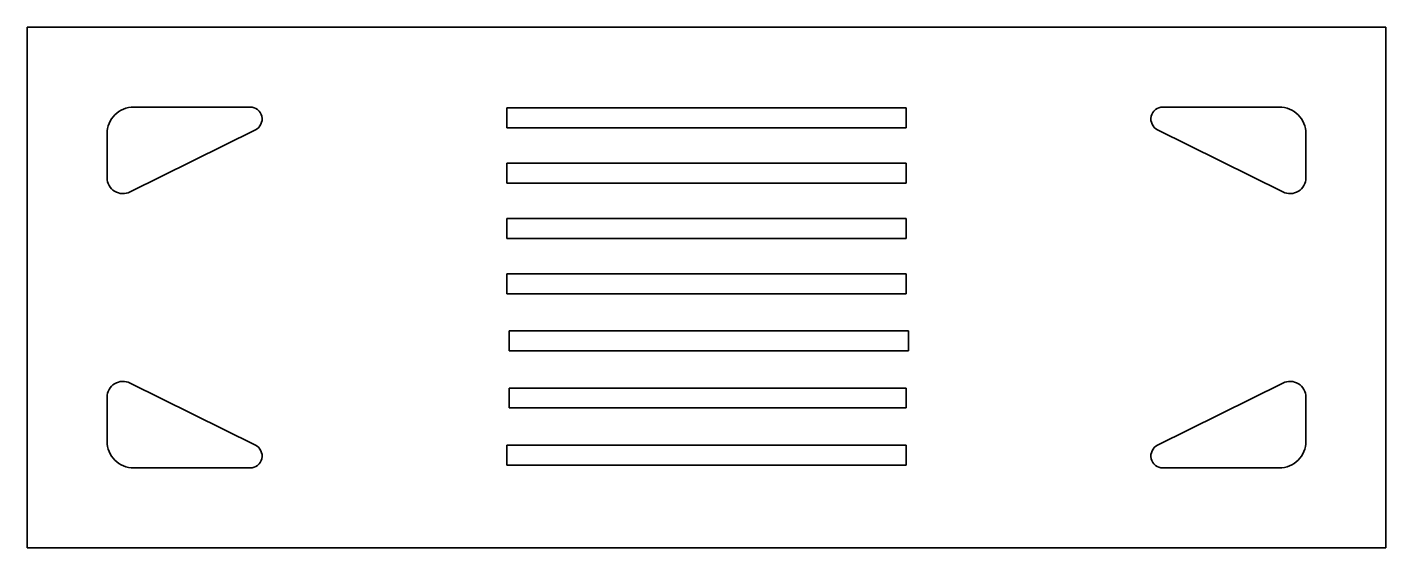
# Model space of a CAD drawing. Extents: x 424 to 764, y 355 to 486.
import ezdxf

# ---------------------------------------------------------------- set-up
doc = ezdxf.new("R2010")
doc.units = 0

msp = doc.modelspace()

# ---------------------------------------------------------------- linework, layer by layer
at = {"color": 7, "lineweight": 35}
for p, q in [((424.5, 485.660004), (424.5, 355.339996)), ((424.5, 485.660004), (764.5, 485.660004)), ((764.5, 355.339996), (764.5, 485.660004)), ((451.142242, 465.660004), (480.293549, 465.660004)), ((644.5, 465.5), (544.5, 465.5)), ((737.857788, 465.660004), (708.706421, 465.660004)), ((450.278778, 444.4086), (481.627625, 459.972961)), ((544.5, 460.5), (644.5, 460.5)), ((738.721191, 444.4086), (707.372375, 459.972961)), ((644.5, 451.63797), (544.5, 451.63797)), ((544.5, 446.63797), (644.5, 446.63797)), ((644.5, 437.77594), (544.5, 437.77594)), ((544.5, 432.77594), (644.5, 432.77594)), ((644.5, 423.91394), (544.5, 423.91394)), ((544.5, 418.91394), (644.5, 418.91394)), ((645.080078, 409.629364), (545.080078, 409.629364)), ((545.080078, 404.629364), (645.080078, 404.629364)), ((450.278778, 396.5914), (481.627625, 381.027039)), ((545.080078, 395.34436), (644.5, 395.34436)), ((738.721191, 396.5914), (707.372375, 381.027039)), ((644.5, 390.34436), (545.080078, 390.34436)), ((544.5, 381.059357), (644.5, 381.059357)), ((451.142242, 375.339996), (480.293549, 375.339996)), ((644.5, 376.059357), (544.5, 376.059357)), ((737.857788, 375.339996), (708.706421, 375.339996)), ((764.5, 355.339996), (424.5, 355.339996))]:
    msp.add_line(p, q, dxfattribs=at)
at = {"color": 7, "lineweight": 35, "ltscale": 0.125}
for p, q in [((544.5, 465.5), (544.5, 460.5)), ((644.5, 460.5), (644.5, 465.5)), ((544.5, 451.63797), (544.5, 446.63797)), ((644.5, 446.63797), (644.5, 451.63797)), ((544.5, 437.77594), (544.5, 432.77594)), ((644.5, 432.77594), (644.5, 437.77594)), ((544.5, 423.91394), (544.5, 418.91394)), ((644.5, 418.91394), (644.5, 423.91394)), ((545.080078, 409.629364), (545.080078, 404.629364)), ((645.080078, 404.629364), (645.080078, 409.629364)), ((545.080078, 395.34436), (545.080078, 390.34436)), ((644.5, 390.34436), (644.5, 395.34436)), ((544.5, 381.059357), (544.5, 376.059357)), ((644.5, 376.059357), (644.5, 381.059357))]:
    msp.add_line(p, q, dxfattribs=at)
at = {"color": 7, "lineweight": 35, "ltscale": 0.275661}
for p, q in [((444.5, 459.017761), (444.5, 447.991333)), ((744.5, 459.017761), (744.5, 447.991333)), ((444.5, 381.982239), (444.5, 393.008667)), ((744.5, 381.982239), (744.5, 393.008667))]:
    msp.add_line(p, q, dxfattribs=at)
at = {"color": 7, "lineweight": 35}
for centre, radius, start, end in [((451.142242, 459.017761), 6.642247, 90.000003, 180.000005), ((480.293549, 462.660004), 3, 296.40389, 90.000003), ((708.706421, 462.660004), 3, 90.000003, 243.596105), ((737.857788, 459.017761), 6.642247, 0, 90.000003), ((448.5, 447.991333), 4, 179.999995, 296.40389), ((740.5, 447.991333), 4, 243.596105, 360), ((448.5, 393.008667), 4, 63.59611, 180.000005), ((740.5, 393.008667), 4, 0, 116.403895), ((451.142242, 381.982239), 6.642247, 179.999995, 269.999997), ((480.293549, 378.339996), 3, 269.999997, 63.59611), ((708.706421, 378.339996), 3, 116.403895, 269.999997), ((737.857788, 381.982239), 6.642247, 269.999997, 360)]:
    msp.add_arc(centre, radius, start, end, dxfattribs=at)

doc.saveas('drawing.dxf')
